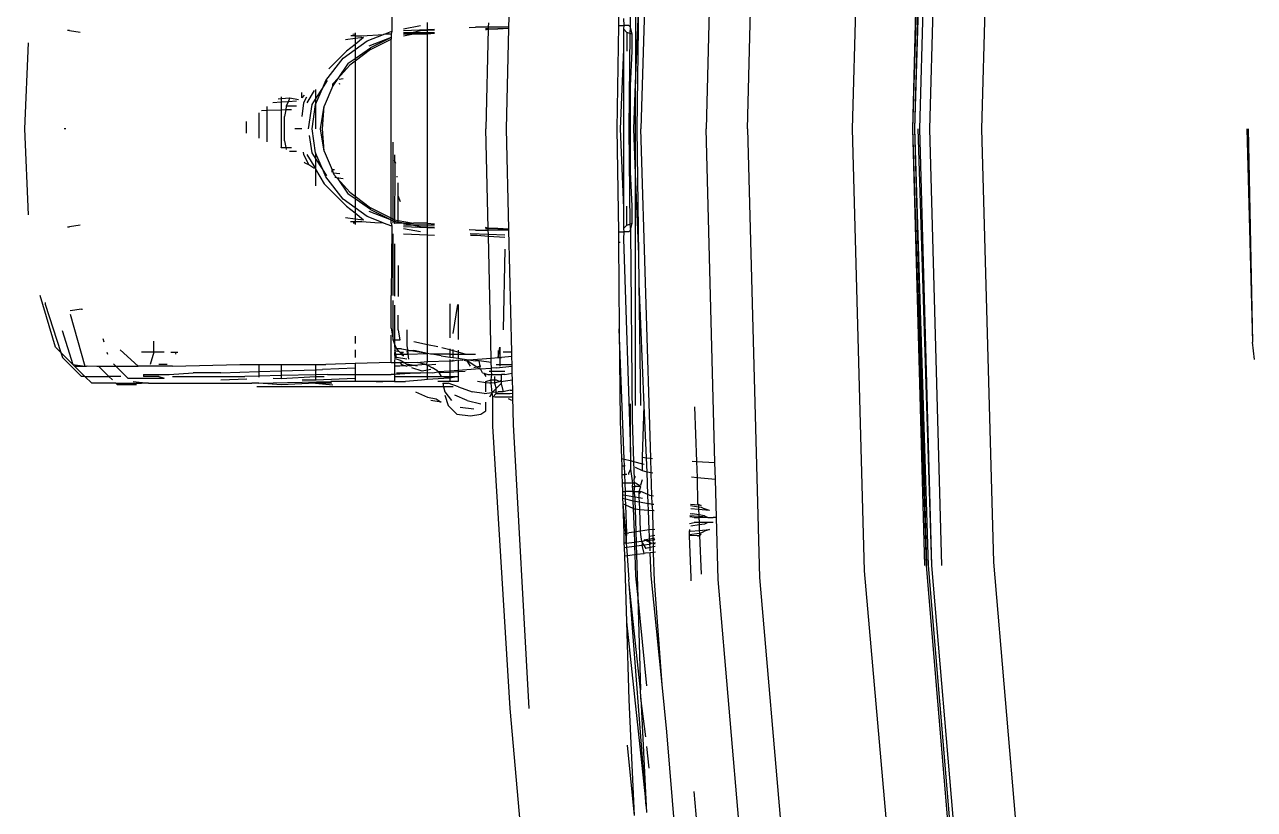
# Model space of a CAD drawing. Header units: millimetres. Extents: x -41292 to 298682, y -22072 to 33155.
# Drawn here: x 27606.2 to 27677.6, y 4421.8 to 4467.5 of the extents above; entities that cross this region are included whole.
import ezdxf

# ---------------------------------------------------------------- set-up
doc = ezdxf.new("R2010")
doc.units = ezdxf.units.MM

# ---------------------------------------------------------------- blocks, each defined once
blk = doc.blocks.new('AHSISHEUD')
for p, q in [((28275.565, 22109.493), (28276.265, 22135.593)), ((28281.665, 22109.493), (28282.365, 22135.193)), ((28285.165, 22109.493), (28285.865, 22134.893)), ((28285.165, 22109.493), (28285.965, 22134.893)), ((28285.965, 22134.893), (28285.265, 22109.493)), ((28286.065, 22134.893), (28285.265, 22109.493)), ((28286.265, 22134.893), (28285.565, 22109.493)), ((28286.165, 22109.493), (28286.865, 22134.893)), ((28289.865, 22134.693), (28289.165, 22109.493)), ((28269.948, 22128.646), (28269.365, 22109.493)), ((28273.665, 22128.893), (28273.165, 22109.493)), ((28268.872, 22126.393), (28268.742, 22115.415)), ((28269.065, 22125.593), (28269.065, 22112.093)), ((28261.709, 22115.393), (28261.874, 22122.493)), ((28254.872, 22119.193), (28254.9, 22115.167)), ((28269.065, 22112.093), (28269.246, 22116.805)), ((28269.165, 22109.493), (28269.246, 22116.805)), ((28255.572, 22115.307), (28256.565, 22115.493)), ((28256.965, 22115.261), (28256.965, 22115.658)), ((28260.514, 22115.649), (28260.508, 22115.393)), ((28268.065, 22115.493), (28267.972, 22109.493)), ((28268.065, 22116.093), (28268.065, 22115.493)), ((28268.065, 22115.493), (28268.373, 22115.493)), ((28268.365, 22115.893), (28268.373, 22115.493)), ((28268.373, 22115.493), (28268.365, 22115.293)), ((28268.665, 22115.493), (28268.373, 22115.493)), ((28268.742, 22115.415), (28268.665, 22115.493)), ((28268.742, 22115.415), (28268.738, 22115.035)), ((28268.765, 22115.393), (28268.742, 22115.415)), ((28236.165, 22115.193), (28236.052, 22115.193)), ((28236.165, 22115.193), (28236.803, 22115.102)), ((28252.765, 22114.73), (28252.202, 22114.66)), ((28252.765, 22114.893), (28252.519, 22114.893)), ((28252.765, 22114.98), (28252.63, 22114.974)), ((28252.765, 22115.073), (28252.765, 22114.98)), ((28252.765, 22114.98), (28252.765, 22114.893)), ((28252.765, 22114.893), (28253.165, 22114.893)), ((28252.765, 22114.893), (28252.765, 22114.73)), ((28253.265, 22114.793), (28252.765, 22114.393)), ((28253.265, 22114.793), (28252.765, 22114.73)), ((28252.765, 22114.73), (28252.765, 22114.393)), ((28253.165, 22114.893), (28254.425, 22114.977)), ((28253.465, 22114.593), (28254.425, 22114.977)), ((28254.865, 22114.793), (28253.565, 22114.293)), ((28254.865, 22114.793), (28253.665, 22114.193)), ((28253.665, 22114.093), (28254.872, 22114.696)), ((28254.425, 22114.977), (28254.9, 22115.167)), ((28254.665, 22114.993), (28254.425, 22114.977)), ((28254.872, 22114.993), (28254.665, 22114.993)), ((28254.872, 22114.993), (28254.865, 22114.793)), ((28254.865, 22114.793), (28254.872, 22114.696)), ((28254.9, 22115.167), (28254.872, 22114.993)), ((28254.872, 22104.289), (28254.872, 22114.696)), ((28255.572, 22115.198), (28256.965, 22115.261)), ((28255.572, 22114.993), (28256.068, 22115.093)), ((28255.572, 22115.093), (28256.068, 22115.093)), ((28256.165, 22114.993), (28255.572, 22114.993)), ((28256.165, 22114.993), (28255.572, 22114.865)), ((28256.068, 22115.093), (28256.565, 22115.193)), ((28256.068, 22115.093), (28256.965, 22115.093)), ((28256.965, 22114.993), (28256.165, 22114.993)), ((28256.965, 22115.208), (28256.565, 22115.193)), ((28256.965, 22115.261), (28257.376, 22115.28)), ((28256.965, 22115.208), (28256.965, 22115.261)), ((28257.375, 22115.224), (28256.965, 22115.208)), ((28256.965, 22115.093), (28256.965, 22115.208)), ((28256.965, 22115.093), (28257.372, 22115.093)), ((28256.965, 22114.993), (28256.965, 22115.093)), ((28257.372, 22115.024), (28256.965, 22114.993)), ((28256.965, 22103.993), (28256.965, 22114.993)), ((28259.392, 22115.375), (28259.765, 22115.393)), ((28260.508, 22115.393), (28259.765, 22115.393)), ((28260.506, 22115.293), (28260.353, 22115.293)), ((28260.369, 22115.243), (28260.506, 22115.293)), ((28260.506, 22115.293), (28260.372, 22109.493)), ((28260.508, 22115.393), (28260.506, 22115.293)), ((28260.506, 22115.293), (28261.065, 22115.293)), ((28261.709, 22115.393), (28260.508, 22115.393)), ((28261.365, 22115.293), (28261.065, 22115.293)), ((28261.708, 22115.324), (28261.365, 22115.293)), ((28261.572, 22109.493), (28261.708, 22115.324)), ((28261.708, 22115.324), (28261.709, 22115.393)), ((28268.565, 22115.093), (28268.365, 22115.293)), ((28268.365, 22115.293), (28268.365, 22114.093)), ((28268.565, 22115.093), (28268.565, 22113.993)), ((28268.738, 22115.035), (28268.565, 22115.093)), ((28268.738, 22115.035), (28268.672, 22109.493)), ((28268.865, 22114.993), (28268.738, 22115.035)), ((28268.865, 22114.993), (28268.765, 22115.393)), ((28268.865, 22113.993), (28268.865, 22114.993)), ((28233.765, 22114.493), (28233.565, 22109.493)), ((28252.265, 22113.993), (28251.244, 22112.971)), ((28252.065, 22113.593), (28252.765, 22114.093)), ((28252.765, 22114.393), (28252.265, 22113.993)), ((28252.765, 22114.093), (28253.465, 22114.593)), ((28252.765, 22114.393), (28252.765, 22114.093)), ((28252.765, 22113.57), (28253.665, 22114.193)), ((28253.665, 22114.093), (28252.765, 22113.418)), ((28252.765, 22114.093), (28252.765, 22113.57)), ((28268.365, 22114.093), (28268.165, 22109.493)), ((28268.365, 22114.093), (28268.365, 22104.893)), ((28268.765, 22111.993), (28268.865, 22113.993)), ((28251.065, 22112.293), (28252.065, 22113.593)), ((28252.365, 22113.293), (28251.755, 22112.412)), ((28252.365, 22113.293), (28252.765, 22113.57)), ((28252.765, 22113.418), (28252.465, 22113.193)), ((28252.765, 22113.57), (28252.765, 22113.418)), ((28252.765, 22113.418), (28252.765, 22105.568)), ((28252.465, 22113.193), (28251.755, 22112.412)), ((28250.865, 22111.826), (28251.065, 22112.293)), ((28250.865, 22111.826), (28251.165, 22112.293)), ((28251.465, 22111.993), (28250.965, 22110.793)), ((28251.755, 22112.412), (28251.465, 22111.993)), ((28251.755, 22112.412), (28251.465, 22112.093)), ((28251.465, 22111.993), (28251.465, 22112.093)), ((28251.872, 22112.093), (28251.818, 22112.089)), ((28252.072, 22112.393), (28251.839, 22112.357)), ((28268.765, 22106.993), (28268.765, 22111.993)), ((28268.965, 22109.493), (28269.065, 22112.093)), ((28269.065, 22106.893), (28269.065, 22112.093)), ((28248.302, 22111.226), (28248.465, 22111.242)), ((28248.465, 22111.342), (28248.465, 22111.242)), ((28248.465, 22111.242), (28248.972, 22111.293)), ((28248.465, 22111.242), (28248.465, 22111.03)), ((28248.972, 22111.293), (28248.878, 22111.059)), ((28248.972, 22111.293), (28249.472, 22111.193)), ((28249.672, 22111.293), (28249.672, 22111.593)), ((28249.815, 22111.436), (28249.672, 22111.293)), ((28249.94, 22111.328), (28249.772, 22110.993)), ((28250.389, 22111.713), (28249.965, 22110.993)), ((28250.265, 22110.893), (28250.465, 22111.204)), ((28250.465, 22110.893), (28250.865, 22111.826)), ((28250.465, 22111.204), (28250.865, 22111.826)), ((28250.465, 22111.778), (28250.465, 22111.204)), ((28250.465, 22111.204), (28250.465, 22110.893)), ((28247.165, 22110.417), (28247.165, 22108.945)), ((28247.665, 22110.544), (28247.327, 22110.533)), ((28247.665, 22110.544), (28247.665, 22110.773)), ((28248.465, 22110.572), (28247.665, 22110.544)), ((28247.665, 22108.735), (28247.665, 22110.544)), ((28248.465, 22111.03), (28247.98, 22110.997)), ((28248.878, 22111.059), (28248.465, 22111.03)), ((28248.465, 22111.03), (28248.465, 22110.572)), ((28248.737, 22110.581), (28248.465, 22110.572)), ((28248.465, 22110.572), (28248.465, 22108.398)), ((28248.737, 22110.581), (28248.672, 22110.193)), ((28248.772, 22110.793), (28248.737, 22110.581)), ((28249.072, 22110.593), (28248.737, 22110.581)), ((28248.878, 22111.059), (28248.772, 22110.793)), ((28249.372, 22110.793), (28248.772, 22110.793)), ((28249.372, 22111.093), (28248.878, 22111.059)), ((28249.772, 22110.993), (28249.672, 22110.193)), ((28250.065, 22109.493), (28250.265, 22110.893)), ((28250.265, 22109.493), (28250.465, 22110.893)), ((28250.465, 22110.893), (28250.465, 22109.493)), ((28250.765, 22109.493), (28250.965, 22110.793)), ((28250.865, 22109.493), (28250.965, 22110.793)), ((28246.465, 22109.24), (28246.465, 22109.919)), ((28248.672, 22108.793), (28248.672, 22110.193)), ((28233.565, 22109.493), (28233.765, 22104.493)), ((28235.965, 22109.493), (28235.865, 22109.493)), ((28249.672, 22109.493), (28249.272, 22109.493)), ((28250.265, 22108.093), (28250.12, 22109.106)), ((28250.465, 22108.093), (28250.265, 22109.493)), ((28250.965, 22108.193), (28250.765, 22109.493)), ((28250.965, 22108.193), (28250.865, 22109.493)), ((28260.506, 22103.693), (28260.372, 22109.493)), ((28261.708, 22103.662), (28261.572, 22109.493)), ((28267.972, 22109.493), (28268.065, 22103.493)), ((28268.165, 22109.493), (28268.365, 22104.893)), ((28268.672, 22109.493), (28268.738, 22103.95)), ((28269.065, 22106.893), (28268.965, 22109.493)), ((28269.246, 22102.18), (28269.165, 22109.493)), ((28269.948, 22090.339), (28269.365, 22109.493)), ((28273.665, 22090.093), (28273.165, 22109.493)), ((28275.565, 22109.493), (28276.265, 22083.393)), ((28282.365, 22083.793), (28281.665, 22109.493)), ((28285.865, 22084.093), (28285.165, 22109.493)), ((28285.965, 22084.093), (28285.165, 22109.493)), ((28285.265, 22109.493), (28285.965, 22084.093)), ((28285.265, 22109.493), (28286.065, 22084.093)), ((28285.465, 22109.493), (28286.265, 22084.093)), ((28285.565, 22109.493), (28286.265, 22084.093)), ((28286.865, 22084.093), (28286.165, 22109.493)), ((28289.165, 22109.493), (28289.865, 22084.293)), ((28304.572, 22109.493), (28304.909, 22097.09)), ((28304.665, 22109.493), (28304.909, 22097.09)), ((28248.424, 22108.415), (28248.465, 22108.398)), ((28248.465, 22108.398), (28248.737, 22108.404)), ((28248.672, 22108.793), (28248.737, 22108.404)), ((28248.737, 22108.404), (28248.758, 22108.274)), ((28248.737, 22108.404), (28249.072, 22108.393)), ((28254.972, 22104.239), (28254.972, 22108.707)), ((28248.952, 22108.193), (28249.372, 22108.193)), ((28249.755, 22108.132), (28249.772, 22107.993)), ((28249.772, 22107.993), (28250.072, 22107.393)), ((28249.872, 22107.493), (28249.815, 22107.55)), ((28249.965, 22107.993), (28250.465, 22107.185)), ((28250.465, 22107.782), (28250.265, 22108.093)), ((28250.865, 22107.159), (28250.465, 22108.093)), ((28250.465, 22108.093), (28250.465, 22107.782)), ((28250.865, 22107.159), (28250.465, 22107.782)), ((28250.465, 22107.782), (28250.465, 22107.185)), ((28250.965, 22108.193), (28251.428, 22107.105)), ((28255.065, 22107.977), (28255.065, 22107.645)), ((28255.129, 22107.474), (28255.065, 22107.645)), ((28255.065, 22107.645), (28255.072, 22107.393)), ((28250.072, 22107.393), (28249.872, 22107.493)), ((28250.372, 22107.193), (28250.072, 22107.393)), ((28250.465, 22107.185), (28250.372, 22107.193)), ((28250.465, 22107.185), (28250.465, 22107.143)), ((28250.465, 22107.143), (28250.965, 22106.293)), ((28250.465, 22107.143), (28250.465, 22106.168)), ((28251.132, 22106.743), (28250.865, 22107.159)), ((28251.065, 22106.693), (28250.865, 22107.159)), ((28251.572, 22107.093), (28251.428, 22107.105)), ((28251.428, 22107.105), (28251.465, 22106.993)), ((28251.435, 22106.97), (28251.428, 22107.105)), ((28251.465, 22106.993), (28251.491, 22106.922)), ((28251.491, 22106.922), (28251.872, 22106.893)), ((28251.491, 22106.922), (28251.529, 22106.822)), ((28255.072, 22106.993), (28255.065, 22104.193)), ((28255.072, 22107.393), (28255.072, 22106.993)), ((28268.865, 22104.993), (28268.765, 22106.993)), ((28269.246, 22102.18), (28269.065, 22106.893)), ((28269.065, 22093.393), (28269.065, 22106.893)), ((28250.965, 22106.293), (28252.265, 22104.993)), ((28252.065, 22105.393), (28251.065, 22106.693)), ((28251.529, 22106.822), (28251.683, 22106.652)), ((28251.587, 22106.667), (28251.683, 22106.652)), ((28251.683, 22106.652), (28252.072, 22106.593)), ((28251.683, 22106.652), (28251.755, 22106.573)), ((28251.755, 22106.573), (28252.465, 22105.793)), ((28251.755, 22106.573), (28252.365, 22105.693)), ((28255.228, 22106.693), (28255.172, 22106.693)), ((28255.272, 22105.593), (28255.272, 22106.35)), ((28252.765, 22105.416), (28252.365, 22105.693)), ((28252.465, 22105.793), (28252.765, 22105.568)), ((28252.765, 22105.568), (28253.665, 22104.893)), ((28252.765, 22105.568), (28252.765, 22105.416)), ((28253.665, 22104.793), (28252.765, 22105.416)), ((28252.765, 22105.416), (28252.765, 22104.893)), ((28255.413, 22105.239), (28255.272, 22105.593)), ((28255.272, 22104.163), (28255.272, 22105.593)), ((28252.765, 22104.893), (28252.065, 22105.393)), ((28252.265, 22104.993), (28252.765, 22104.593)), ((28253.465, 22104.393), (28252.765, 22104.893)), ((28252.765, 22104.893), (28252.765, 22104.593)), ((28253.565, 22104.693), (28254.865, 22104.193)), ((28254.872, 22104.289), (28253.665, 22104.893)), ((28253.665, 22104.793), (28254.865, 22104.193)), ((28268.365, 22104.893), (28268.365, 22103.693)), ((28268.565, 22103.893), (28268.565, 22104.993)), ((28268.865, 22103.993), (28268.865, 22104.993)), ((28252.202, 22104.326), (28252.765, 22104.255)), ((28252.504, 22104.104), (28252.765, 22104.093)), ((28252.765, 22103.993), (28252.649, 22103.998)), ((28252.765, 22104.593), (28253.265, 22104.193)), ((28252.765, 22104.593), (28252.765, 22104.255)), ((28252.765, 22104.255), (28253.265, 22104.193)), ((28252.765, 22104.255), (28252.765, 22104.093)), ((28252.765, 22104.093), (28253.165, 22104.093)), ((28252.765, 22104.093), (28252.765, 22103.993)), ((28252.765, 22103.993), (28252.765, 22103.913)), ((28253.165, 22104.093), (28253.915, 22104.043)), ((28254.392, 22104.022), (28253.465, 22104.393)), ((28253.915, 22104.043), (28254.392, 22104.022)), ((28254.392, 22104.022), (28254.425, 22104.009)), ((28254.9, 22103.818), (28254.425, 22104.009)), ((28254.865, 22104.193), (28254.872, 22104.289)), ((28254.872, 22103.993), (28254.865, 22104.193)), ((28254.865, 22104.193), (28254.972, 22104.139)), ((28254.972, 22104.239), (28254.872, 22104.289)), ((28254.872, 22103.993), (28254.9, 22103.818)), ((28254.972, 22104.139), (28254.972, 22104.239)), ((28255.065, 22104.193), (28254.972, 22104.239)), ((28254.972, 22103.993), (28254.972, 22104.139)), ((28254.972, 22104.139), (28255.065, 22104.093)), ((28255.032, 22103.993), (28255.065, 22103.993)), ((28255.065, 22104.193), (28255.272, 22104.163)), ((28255.065, 22104.193), (28255.065, 22104.093)), ((28255.272, 22104.051), (28255.065, 22104.093)), ((28255.065, 22104.093), (28255.065, 22103.993)), ((28255.272, 22103.993), (28255.065, 22103.993)), ((28255.272, 22104.051), (28255.272, 22104.163)), ((28255.272, 22104.163), (28256.165, 22103.993)), ((28255.272, 22103.993), (28255.272, 22104.051)), ((28255.572, 22103.993), (28255.272, 22104.051)), ((28255.572, 22103.993), (28255.272, 22103.993)), ((28255.572, 22103.993), (28256.165, 22103.993)), ((28256.065, 22103.893), (28255.572, 22103.993)), ((28256.965, 22103.993), (28256.165, 22103.993)), ((28256.965, 22103.993), (28257.372, 22103.961)), ((28256.965, 22103.893), (28256.965, 22103.993)), ((28268.738, 22103.95), (28268.865, 22103.993)), ((28268.765, 22103.593), (28268.865, 22103.993)), ((28236.052, 22103.793), (28236.165, 22103.793)), ((28236.803, 22103.884), (28236.165, 22103.793)), ((28254.9, 22103.818), (28254.872, 22099.793)), ((28254.972, 22099.793), (28254.972, 22103.378)), ((28256.065, 22103.893), (28255.572, 22103.893)), ((28256.965, 22103.724), (28255.572, 22103.788)), ((28256.565, 22103.493), (28255.572, 22103.679)), ((28255.572, 22103.388), (28256.965, 22103.327)), ((28256.965, 22103.893), (28256.065, 22103.893)), ((28256.565, 22103.793), (28256.065, 22103.893)), ((28256.565, 22103.793), (28256.965, 22103.777)), ((28257.372, 22103.893), (28256.965, 22103.893)), ((28256.965, 22103.777), (28256.965, 22103.893)), ((28256.965, 22103.777), (28257.375, 22103.762)), ((28256.965, 22103.724), (28256.965, 22103.777)), ((28257.376, 22103.706), (28256.965, 22103.724)), ((28256.965, 22103.327), (28256.965, 22103.724)), ((28256.965, 22103.327), (28257.385, 22103.309)), ((28256.965, 22096.934), (28256.965, 22103.327)), ((28259.765, 22103.593), (28259.392, 22103.61)), ((28260.514, 22103.336), (28259.446, 22103.384)), ((28259.468, 22103.293), (28259.865, 22103.293)), ((28259.765, 22103.593), (28260.508, 22103.593)), ((28259.865, 22103.293), (28260.516, 22103.252)), ((28260.506, 22103.693), (28260.344, 22103.744)), ((28260.353, 22103.693), (28260.506, 22103.693)), ((28261.065, 22103.693), (28260.506, 22103.693)), ((28260.508, 22103.593), (28260.506, 22103.693)), ((28260.514, 22103.336), (28260.508, 22103.593)), ((28261.709, 22103.593), (28260.508, 22103.593)), ((28261.465, 22103.293), (28260.514, 22103.336)), ((28260.516, 22103.252), (28260.514, 22103.336)), ((28261.065, 22103.693), (28261.365, 22103.693)), ((28261.365, 22103.693), (28261.708, 22103.662)), ((28261.709, 22103.593), (28261.708, 22103.662)), ((28261.874, 22096.493), (28261.709, 22103.593)), ((28268.065, 22103.493), (28268.065, 22102.893)), ((28268.065, 22103.493), (28268.373, 22103.493)), ((28268.565, 22103.893), (28268.365, 22103.693)), ((28268.365, 22103.693), (28268.373, 22103.493)), ((28268.373, 22103.493), (28268.365, 22103.093)), ((28268.665, 22103.493), (28268.373, 22103.493)), ((28268.565, 22103.893), (28268.738, 22103.95)), ((28268.665, 22103.493), (28268.765, 22103.593)), ((28268.738, 22103.95), (28268.765, 22103.593)), ((28268.765, 22103.593), (28268.872, 22092.593)), ((28255.065, 22102.808), (28255.065, 22099.765)), ((28260.516, 22103.252), (28261.465, 22103.193)), ((28260.681, 22096.151), (28260.516, 22103.252)), ((28268.065, 22102.893), (28268.165, 22102.893)), ((28268.065, 22102.893), (28268.109, 22097.862)), ((28268.365, 22103.093), (28268.765, 22090.693)), ((28261.465, 22102.493), (28261.365, 22097.793)), ((28269.265, 22100.493), (28269.246, 22102.18)), ((28255.272, 22101.535), (28255.272, 22099.736)), ((28269.365, 22093.393), (28269.265, 22100.493)), ((28269.565, 22093.393), (28269.265, 22100.493)), ((28235.365, 22096.793), (28234.465, 22099.793)), ((28254.872, 22097.893), (28254.872, 22099.793)), ((28234.753, 22099.388), (28234.765, 22099.293)), ((28234.765, 22099.293), (28235.67, 22096.488)), ((28236.865, 22098.993), (28236.212, 22098.899)), ((28236.865, 22098.993), (28236.923, 22099.009)), ((28254.972, 22097.193), (28254.972, 22099.507)), ((28255.065, 22099.242), (28255.065, 22097.193)), ((28258.265, 22099.313), (28258.265, 22097.334)), ((28258.465, 22097.593), (28258.733, 22099.267)), ((28258.765, 22099.263), (28258.765, 22097.234)), ((28236.219, 22098.701), (28237.065, 22095.693)), ((28255.272, 22097.793), (28255.272, 22098.65)), ((28235.752, 22097.754), (28236.365, 22095.793)), ((28254.872, 22097.893), (28254.972, 22097.193)), ((28255.272, 22097.793), (28255.372, 22097.193)), ((28255.772, 22097.793), (28255.772, 22096.893)), ((28268.109, 22097.862), (28268.172, 22092.493)), ((28268.398, 22090.284), (28268.109, 22097.862)), ((28238.117, 22097.293), (28238.173, 22097.097)), ((28241.065, 22096.493), (28241.065, 22097.138)), ((28252.765, 22097.437), (28252.765, 22096.995)), ((28254.865, 22095.893), (28254.865, 22097.493)), ((28254.972, 22097.193), (28255.065, 22096.96)), ((28255.065, 22097.193), (28254.972, 22097.193)), ((28255.372, 22097.193), (28255.065, 22097.193)), ((28255.065, 22097.193), (28255.065, 22096.96)), ((28255.065, 22096.96), (28255.172, 22096.693)), ((28255.065, 22096.96), (28255.072, 22096.593)), ((28255.772, 22096.893), (28255.803, 22096.645)), ((28256.965, 22096.934), (28256.172, 22097.093)), ((28257.569, 22096.813), (28256.965, 22096.934)), ((28256.965, 22096.42), (28256.965, 22096.934)), ((28305.018, 22096.081), (28304.909, 22097.09)), ((28235.67, 22096.488), (28235.365, 22096.793)), ((28235.67, 22096.488), (28235.765, 22096.193)), ((28236.365, 22095.793), (28235.67, 22096.488)), ((28236.865, 22095.093), (28235.765, 22096.193)), ((28238.349, 22096.493), (28238.38, 22096.387)), ((28240.165, 22095.693), (28239.126, 22096.637)), ((28241.065, 22096.493), (28240.365, 22096.493)), ((28241.065, 22096.493), (28240.865, 22095.793)), ((28241.665, 22096.493), (28241.065, 22096.493)), ((28242.065, 22096.493), (28242.365, 22096.493)), ((28242.349, 22096.384), (28242.365, 22096.493)), ((28242.365, 22096.493), (28242.465, 22096.493)), ((28252.765, 22096.637), (28252.765, 22096.195)), ((28255.072, 22096.593), (28255.065, 22096.375)), ((28255.065, 22096.375), (28255.126, 22096.378)), ((28255.065, 22096.375), (28255.072, 22096.193)), ((28255.072, 22096.193), (28255.065, 22095.898)), ((28255.126, 22096.378), (28255.072, 22096.593)), ((28255.072, 22096.593), (28255.322, 22096.543)), ((28255.072, 22096.193), (28255.172, 22096.193)), ((28255.126, 22096.378), (28255.465, 22096.393)), ((28255.172, 22096.193), (28255.126, 22096.378)), ((28255.472, 22096.693), (28255.172, 22096.693)), ((28255.322, 22096.543), (28255.172, 22096.693)), ((28255.772, 22096.093), (28255.172, 22096.193)), ((28255.372, 22096.493), (28255.322, 22096.543)), ((28255.372, 22096.493), (28255.572, 22096.393)), ((28255.372, 22096.493), (28255.572, 22096.493)), ((28255.372, 22096.493), (28255.465, 22096.393)), ((28255.465, 22096.393), (28255.572, 22096.293)), ((28255.465, 22096.393), (28255.572, 22096.393)), ((28255.472, 22096.693), (28255.803, 22096.645)), ((28255.572, 22096.293), (28255.572, 22096.393)), ((28255.572, 22096.393), (28255.835, 22096.393)), ((28255.803, 22096.645), (28255.772, 22096.493)), ((28255.772, 22096.493), (28255.835, 22096.393)), ((28255.803, 22096.645), (28255.835, 22096.393)), ((28255.803, 22096.645), (28255.872, 22096.593)), ((28255.835, 22096.393), (28256.965, 22096.42)), ((28255.835, 22096.393), (28255.872, 22096.093)), ((28256.965, 22096.42), (28255.872, 22096.593)), ((28255.872, 22096.593), (28256.172, 22096.593)), ((28256.965, 22096.42), (28256.172, 22096.593)), ((28257.139, 22096.393), (28256.965, 22096.42)), ((28256.965, 22095.951), (28256.965, 22096.42)), ((28257.239, 22096.393), (28257.139, 22096.393)), ((28257.772, 22096.293), (28257.239, 22096.393)), ((28258.265, 22096.393), (28257.239, 22096.393)), ((28257.772, 22096.293), (28258.265, 22096.219)), ((28258.265, 22096.635), (28257.801, 22096.758)), ((28258.265, 22096.689), (28258.265, 22096.635)), ((28258.465, 22096.581), (28258.265, 22096.635)), ((28258.265, 22096.635), (28258.265, 22096.393)), ((28258.265, 22096.393), (28258.265, 22096.219)), ((28258.265, 22096.219), (28258.465, 22096.189)), ((28258.292, 22096.393), (28258.465, 22096.393)), ((28258.465, 22096.581), (28258.465, 22096.659)), ((28258.465, 22096.393), (28258.465, 22096.581)), ((28258.765, 22096.501), (28258.465, 22096.581)), ((28258.465, 22096.393), (28258.765, 22096.393)), ((28258.465, 22096.189), (28258.465, 22096.393)), ((28258.465, 22096.189), (28258.765, 22096.144)), ((28258.765, 22096.614), (28258.765, 22096.501)), ((28258.765, 22096.501), (28258.765, 22096.393)), ((28259.172, 22096.393), (28258.765, 22096.501)), ((28258.765, 22096.393), (28258.765, 22096.144)), ((28258.765, 22096.393), (28259.172, 22096.393)), ((28258.765, 22096.144), (28259.35, 22096.056)), ((28259.172, 22096.393), (28259.765, 22096.393)), ((28259.35, 22096.056), (28260.681, 22096.151)), ((28260.672, 22095.893), (28260.681, 22096.151)), ((28260.681, 22096.151), (28261.072, 22096.193)), ((28261.072, 22096.193), (28261.172, 22096.793)), ((28261.072, 22096.593), (28261.072, 22096.193)), ((28261.072, 22096.193), (28261.172, 22096.186)), ((28261.172, 22096.793), (28261.172, 22096.186)), ((28261.172, 22096.186), (28261.265, 22096.193)), ((28261.172, 22096.186), (28261.172, 22095.793)), ((28261.88, 22096.244), (28261.265, 22096.193)), ((28261.874, 22096.493), (28261.365, 22096.493)), ((28261.88, 22096.244), (28261.874, 22096.493)), ((28261.891, 22095.793), (28261.88, 22096.244)), ((28236.365, 22095.793), (28237.065, 22095.693)), ((28236.465, 22095.693), (28236.365, 22095.793)), ((28236.465, 22095.693), (28237.065, 22095.693)), ((28237.065, 22095.093), (28236.465, 22095.693)), ((28237.065, 22095.693), (28237.165, 22095.693)), ((28237.165, 22095.693), (28237.198, 22095.712)), ((28237.198, 22095.712), (28237.765, 22095.693)), ((28237.765, 22095.693), (28237.865, 22095.693)), ((28237.865, 22095.693), (28238.465, 22095.093)), ((28237.865, 22095.693), (28238.865, 22095.693)), ((28238.865, 22095.693), (28238.732, 22095.826)), ((28239.565, 22094.993), (28238.865, 22095.693)), ((28238.865, 22095.693), (28240.165, 22095.693)), ((28242.165, 22095.693), (28240.165, 22095.693)), ((28241.84, 22095.793), (28241.365, 22095.793)), ((28242.165, 22095.693), (28246.065, 22095.793)), ((28246.065, 22095.793), (28247.165, 22095.793)), ((28247.165, 22095.793), (28248.465, 22095.793)), ((28247.165, 22095.793), (28247.165, 22095.367)), ((28247.165, 22095.367), (28248.465, 22095.411)), ((28248.465, 22095.793), (28248.465, 22095.411)), ((28248.465, 22095.793), (28250.465, 22095.793)), ((28248.465, 22095.411), (28250.465, 22095.479)), ((28248.465, 22095.411), (28248.465, 22095.136)), ((28250.465, 22095.793), (28250.465, 22095.479)), ((28250.465, 22095.793), (28251.065, 22095.793)), ((28250.465, 22095.479), (28250.465, 22095.178)), ((28250.519, 22095.481), (28250.865, 22095.493)), ((28252.765, 22095.579), (28250.865, 22095.493)), ((28252.765, 22095.837), (28251.065, 22095.793)), ((28254.865, 22095.893), (28252.765, 22095.837)), ((28252.765, 22095.837), (28252.765, 22095.579)), ((28252.765, 22095.579), (28252.765, 22095.193)), ((28254.865, 22095.893), (28255.065, 22095.898)), ((28255.065, 22095.898), (28255.372, 22095.893)), ((28255.065, 22095.898), (28255.065, 22095.68)), ((28255.365, 22095.693), (28255.065, 22095.68)), ((28255.065, 22095.68), (28255.065, 22095.204)), ((28255.472, 22095.993), (28255.172, 22096.093)), ((28255.721, 22095.71), (28255.365, 22095.693)), ((28255.372, 22095.893), (28255.472, 22095.793)), ((28255.472, 22095.893), (28255.372, 22095.893)), ((28255.472, 22095.993), (28255.592, 22095.913)), ((28255.472, 22095.893), (28255.592, 22095.913)), ((28255.712, 22095.833), (28255.472, 22095.893)), ((28255.472, 22095.793), (28255.721, 22095.71)), ((28255.592, 22095.913), (28255.712, 22095.833)), ((28255.592, 22095.913), (28256.372, 22095.893)), ((28255.772, 22095.793), (28255.712, 22095.833)), ((28255.721, 22095.71), (28255.772, 22095.693)), ((28255.919, 22095.719), (28255.772, 22095.793)), ((28255.872, 22095.793), (28255.772, 22095.793)), ((28255.919, 22095.719), (28255.772, 22095.693)), ((28256.178, 22095.731), (28255.872, 22095.793)), ((28255.972, 22095.693), (28255.919, 22095.719)), ((28256.178, 22095.731), (28255.972, 22095.693)), ((28256.672, 22095.393), (28256.072, 22095.593)), ((28256.872, 22095.793), (28256.178, 22095.731)), ((28256.372, 22095.693), (28256.178, 22095.731)), ((28256.372, 22095.893), (28256.965, 22095.951)), ((28256.872, 22095.793), (28256.372, 22095.893)), ((28256.965, 22095.451), (28256.672, 22095.393)), ((28256.872, 22095.793), (28256.924, 22095.767)), ((28256.924, 22095.767), (28256.965, 22095.951)), ((28256.924, 22095.767), (28256.965, 22095.746)), ((28256.965, 22095.951), (28258.265, 22095.987)), ((28257.465, 22095.793), (28256.965, 22095.746)), ((28256.965, 22095.746), (28257.272, 22095.593)), ((28256.965, 22095.451), (28256.965, 22095.746)), ((28257.172, 22095.493), (28256.965, 22095.451)), ((28256.965, 22095.316), (28256.965, 22095.451)), ((28257.572, 22095.393), (28257.272, 22095.593)), ((28258.265, 22096.072), (28258.265, 22095.987)), ((28258.265, 22095.987), (28258.465, 22095.993)), ((28258.265, 22095.987), (28258.265, 22095.393)), ((28258.765, 22095.43), (28258.265, 22095.393)), ((28258.465, 22095.993), (28258.465, 22096.061)), ((28258.465, 22095.993), (28258.765, 22096.046)), ((28258.765, 22096.046), (28259.019, 22096.032)), ((28258.765, 22096.046), (28258.765, 22095.43)), ((28260.024, 22095.523), (28258.765, 22095.43)), ((28258.765, 22095.43), (28258.765, 22095.372)), ((28259.093, 22096.028), (28259.272, 22095.993)), ((28259.472, 22095.693), (28259.272, 22095.993)), ((28259.843, 22095.636), (28259.272, 22095.993)), ((28259.35, 22096.056), (28259.772, 22095.993)), ((28259.843, 22095.636), (28259.672, 22095.593)), ((28259.972, 22095.993), (28259.772, 22095.993)), ((28260.034, 22095.683), (28259.843, 22095.636)), ((28260.024, 22095.523), (28259.843, 22095.636)), ((28260.034, 22095.683), (28259.972, 22095.993)), ((28260.672, 22095.893), (28259.972, 22095.993)), ((28260.024, 22095.523), (28260.034, 22095.683)), ((28260.024, 22095.523), (28260.694, 22095.573)), ((28260.072, 22095.493), (28260.024, 22095.523)), ((28260.072, 22095.693), (28260.034, 22095.683)), ((28260.172, 22095.293), (28260.072, 22095.493)), ((28260.694, 22095.573), (28260.672, 22095.893)), ((28260.965, 22095.593), (28260.694, 22095.573)), ((28260.698, 22095.393), (28260.694, 22095.573)), ((28260.965, 22095.793), (28261.172, 22095.793)), ((28260.965, 22095.593), (28261.893, 22095.677)), ((28261.172, 22095.793), (28261.172, 22095.693)), ((28261.172, 22095.793), (28261.891, 22095.793)), ((28261.893, 22095.677), (28261.891, 22095.793)), ((28261.903, 22095.28), (28261.893, 22095.677)), ((28237.065, 22095.093), (28236.865, 22095.093)), ((28237.465, 22094.693), (28237.065, 22095.093)), ((28237.065, 22095.093), (28238.465, 22095.093)), ((28238.865, 22094.693), (28237.465, 22094.693)), ((28238.465, 22095.093), (28238.665, 22094.893)), ((28239.165, 22095.093), (28238.465, 22095.093)), ((28238.865, 22094.693), (28238.965, 22094.593)), ((28238.865, 22094.693), (28240.365, 22094.693)), ((28240.365, 22094.693), (28239.165, 22094.593)), ((28239.565, 22094.993), (28241.665, 22094.993)), ((28239.865, 22094.793), (28240.765, 22094.693)), ((28240.765, 22094.693), (28240.365, 22094.693)), ((28240.465, 22095.193), (28240.465, 22095.093)), ((28240.465, 22095.193), (28241.965, 22095.193)), ((28241.365, 22095.093), (28240.465, 22095.093)), ((28240.765, 22094.693), (28246.765, 22094.693)), ((28241.365, 22095.093), (28241.665, 22094.993)), ((28241.965, 22095.193), (28243.365, 22095.293)), ((28242.165, 22095.093), (28246.365, 22095.093)), ((28244.965, 22095.293), (28243.365, 22095.293)), ((28244.965, 22095.293), (28247.165, 22095.367)), ((28244.965, 22094.893), (28246.477, 22094.943)), ((28247.165, 22095.109), (28246.365, 22095.093)), ((28247.165, 22094.693), (28246.765, 22094.693)), ((28247.165, 22095.367), (28247.165, 22095.109)), ((28248.465, 22095.136), (28247.165, 22095.109)), ((28247.165, 22095.109), (28247.165, 22095.045)), ((28247.165, 22094.693), (28251.365, 22094.793)), ((28248.465, 22094.593), (28247.165, 22094.693)), ((28248.008, 22094.994), (28248.465, 22094.967)), ((28250.465, 22095.178), (28248.465, 22095.136)), ((28248.465, 22095.136), (28248.465, 22094.967)), ((28248.465, 22094.967), (28250.465, 22095.076)), ((28250.465, 22094.693), (28248.465, 22094.593)), ((28249.698, 22094.893), (28250.465, 22094.893)), ((28251.165, 22095.193), (28250.465, 22095.178)), ((28250.465, 22095.178), (28250.465, 22095.076)), ((28250.465, 22095.076), (28250.965, 22095.093)), ((28250.465, 22095.076), (28250.465, 22094.893)), ((28250.465, 22094.893), (28252.765, 22094.993)), ((28250.465, 22094.893), (28250.465, 22094.847)), ((28251.415, 22094.693), (28250.465, 22094.693)), ((28250.465, 22094.693), (28251.465, 22094.593)), ((28251.165, 22095.193), (28252.765, 22095.193)), ((28252.765, 22094.793), (28251.365, 22094.793)), ((28252.765, 22095.193), (28254.865, 22095.193)), ((28252.765, 22095.193), (28252.765, 22094.993)), ((28252.765, 22094.993), (28252.765, 22094.793)), ((28254.765, 22094.793), (28252.765, 22094.793)), ((28254.765, 22094.793), (28254.003, 22094.747)), ((28255.065, 22094.793), (28254.765, 22094.793)), ((28255.065, 22095.204), (28254.865, 22095.193)), ((28256.565, 22095.293), (28255.065, 22095.204)), ((28255.065, 22095.204), (28255.065, 22095.093)), ((28255.065, 22095.093), (28256.965, 22095.093)), ((28255.065, 22095.093), (28255.065, 22094.793)), ((28255.065, 22094.793), (28255.698, 22094.793)), ((28255.165, 22095.293), (28256.565, 22095.293)), ((28256.634, 22094.875), (28255.698, 22094.793)), ((28256.565, 22095.293), (28256.965, 22095.316)), ((28256.965, 22094.904), (28256.634, 22094.875)), ((28256.965, 22095.316), (28257.265, 22095.293)), ((28256.965, 22095.093), (28256.965, 22095.316)), ((28256.965, 22095.093), (28257.772, 22095.093)), ((28256.965, 22094.904), (28256.965, 22095.093)), ((28257.91, 22094.965), (28256.965, 22094.904)), ((28257.265, 22095.293), (28257.598, 22095.353)), ((28258.265, 22094.793), (28257.565, 22094.793)), ((28257.572, 22095.393), (28257.598, 22095.353)), ((28258.265, 22095.393), (28257.598, 22095.353)), ((28257.598, 22095.353), (28257.626, 22095.312)), ((28257.626, 22095.312), (28258.265, 22095.345)), ((28257.626, 22095.312), (28257.772, 22095.093)), ((28257.772, 22095.093), (28258.27, 22095.093)), ((28257.872, 22094.693), (28258.172, 22094.693)), ((28257.872, 22094.693), (28257.912, 22094.493)), ((28257.965, 22094.993), (28257.91, 22094.965)), ((28258.265, 22094.993), (28257.965, 22094.993)), ((28258.772, 22094.493), (28258.172, 22094.693)), ((28258.265, 22095.393), (28258.265, 22095.345)), ((28258.265, 22095.345), (28258.765, 22095.372)), ((28258.265, 22095.345), (28258.27, 22095.093)), ((28258.765, 22095.093), (28258.265, 22094.993)), ((28258.27, 22095.093), (28258.265, 22094.993)), ((28258.265, 22094.993), (28258.265, 22094.793)), ((28258.765, 22094.793), (28258.265, 22094.793)), ((28258.27, 22095.093), (28258.765, 22095.093)), ((28258.765, 22095.372), (28259.165, 22095.393)), ((28258.765, 22095.372), (28258.765, 22095.093)), ((28258.765, 22095.093), (28258.765, 22094.793)), ((28260.372, 22094.721), (28259.872, 22094.793)), ((28260.172, 22095.293), (28260.239, 22095.27)), ((28260.239, 22095.27), (28260.472, 22095.193)), ((28260.239, 22095.27), (28260.372, 22095.093)), ((28260.372, 22094.793), (28260.672, 22094.893)), ((28260.372, 22094.721), (28260.372, 22094.793)), ((28260.372, 22094.193), (28260.372, 22094.721)), ((28260.572, 22094.693), (28260.372, 22094.721)), ((28260.472, 22095.193), (28260.703, 22095.193)), ((28260.565, 22095.393), (28260.698, 22095.393)), ((28260.672, 22094.693), (28260.572, 22094.693)), ((28260.672, 22094.893), (28260.703, 22095.193)), ((28260.672, 22094.693), (28260.672, 22094.893)), ((28260.672, 22094.893), (28260.872, 22094.893)), ((28260.714, 22094.71), (28260.672, 22094.693)), ((28260.727, 22094.15), (28260.672, 22094.693)), ((28260.698, 22095.393), (28261.465, 22095.393)), ((28260.703, 22095.193), (28260.698, 22095.393)), ((28260.703, 22095.193), (28261.272, 22095.193)), ((28260.872, 22094.693), (28260.714, 22094.71)), ((28260.872, 22095.093), (28260.872, 22094.893)), ((28260.872, 22094.893), (28260.972, 22094.893)), ((28260.872, 22094.893), (28260.872, 22094.693)), ((28261.172, 22094.793), (28260.872, 22094.693)), ((28260.872, 22094.693), (28260.972, 22094.393)), ((28260.972, 22094.893), (28261.172, 22094.793)), ((28260.972, 22094.393), (28261.272, 22094.693)), ((28261.172, 22094.793), (28261.272, 22094.893)), ((28261.272, 22094.78), (28261.172, 22094.793)), ((28261.272, 22094.893), (28261.272, 22095.193)), ((28261.465, 22095.193), (28261.272, 22095.193)), ((28261.272, 22094.78), (28261.272, 22094.893)), ((28261.372, 22094.793), (28261.272, 22094.78)), ((28261.272, 22094.693), (28261.272, 22094.78)), ((28261.272, 22094.593), (28261.272, 22094.693)), ((28261.912, 22094.87), (28261.372, 22094.793)), ((28261.465, 22095.193), (28261.903, 22095.28)), ((28261.912, 22094.87), (28261.903, 22095.28)), ((28261.926, 22094.293), (28261.912, 22094.87)), ((28239.165, 22094.593), (28238.965, 22094.593)), ((28240.065, 22094.593), (28239.165, 22094.593)), ((28257.912, 22094.493), (28247.065, 22094.493)), ((28256.272, 22094.193), (28256.972, 22093.893)), ((28257.912, 22094.493), (28257.972, 22094.193)), ((28258.465, 22094.493), (28257.912, 22094.493)), ((28257.972, 22094.193), (28258.372, 22093.693)), ((28257.972, 22093.993), (28258.172, 22093.393)), ((28259.272, 22093.693), (28258.572, 22093.993)), ((28258.772, 22094.493), (28259.572, 22094.193)), ((28260.272, 22094.093), (28259.572, 22094.193)), ((28260.272, 22094.093), (28260.727, 22094.15)), ((28260.727, 22094.15), (28260.572, 22093.893)), ((28260.772, 22094.193), (28260.727, 22094.15)), ((28260.772, 22093.893), (28260.727, 22094.15)), ((28260.772, 22094.193), (28260.972, 22094.393)), ((28260.772, 22094.193), (28260.972, 22094.18)), ((28260.772, 22093.893), (28260.972, 22094.093)), ((28260.972, 22094.18), (28260.972, 22094.393)), ((28260.972, 22094.18), (28261.072, 22094.193)), ((28260.972, 22094.093), (28260.972, 22094.18)), ((28260.972, 22094.093), (28261.772, 22094.093)), ((28261.372, 22094.193), (28261.072, 22094.193)), ((28261.272, 22094.593), (28261.372, 22094.193)), ((28261.772, 22094.293), (28261.372, 22094.193)), ((28261.772, 22094.293), (28261.926, 22094.293)), ((28261.772, 22094.093), (28261.93, 22094.119)), ((28261.93, 22094.119), (28261.926, 22094.293)), ((28261.935, 22093.893), (28261.93, 22094.119)), ((28256.972, 22093.893), (28257.472, 22093.793)), ((28257.772, 22093.593), (28257.172, 22093.693)), ((28257.472, 22093.793), (28257.772, 22093.593)), ((28258.172, 22093.393), (28258.672, 22092.893)), ((28259.672, 22093.193), (28258.872, 22093.293)), ((28259.272, 22093.693), (28260.072, 22093.493)), ((28260.372, 22093.093), (28260.372, 22093.593)), ((28260.772, 22092.193), (28260.772, 22093.893)), ((28261.935, 22093.893), (28260.872, 22093.893)), ((28261.872, 22093.693), (28261.672, 22093.793)), ((28261.972, 22092.293), (28261.935, 22093.893)), ((28268.765, 22090.693), (28268.765, 22093.493)), ((28269.465, 22090.393), (28269.565, 22093.393)), ((28269.701, 22090.366), (28269.565, 22093.393)), ((28272.489, 22093.331), (28272.612, 22090.151)), ((28258.672, 22092.893), (28259.472, 22092.793)), ((28259.472, 22092.793), (28260.072, 22092.893)), ((28260.072, 22092.893), (28260.372, 22093.093)), ((28268.872, 22092.593), (28268.948, 22090.147)), ((28261.772, 22075.793), (28260.772, 22092.193)), ((28262.872, 22075.793), (28261.972, 22092.293)), ((28268.172, 22092.493), (28268.239, 22090.324)), ((28268.765, 22090.693), (28268.765, 22090.193)), ((28268.239, 22090.324), (28268.398, 22090.284)), ((28268.239, 22090.324), (28268.265, 22089.893)), ((28268.265, 22089.893), (28268.268, 22089.393)), ((28268.265, 22089.893), (28268.413, 22089.893)), ((28268.398, 22090.284), (28268.765, 22090.193)), ((28268.413, 22089.893), (28268.398, 22090.284)), ((28268.465, 22089.893), (28268.413, 22089.893)), ((28268.432, 22089.393), (28268.413, 22089.893)), ((28268.765, 22089.693), (28268.665, 22089.493)), ((28268.765, 22090.193), (28268.765, 22089.693)), ((28268.765, 22090.193), (28268.948, 22090.147)), ((28268.765, 22089.693), (28268.878, 22088.893)), ((28268.948, 22090.147), (28269.465, 22090.018)), ((28268.948, 22090.147), (28268.979, 22089.121)), ((28269.465, 22089.593), (28269.065, 22089.793)), ((28269.465, 22090.018), (28269.465, 22090.393)), ((28269.465, 22090.393), (28269.701, 22090.366)), ((28269.465, 22089.593), (28269.465, 22090.018)), ((28269.465, 22090.018), (28269.565, 22089.993)), ((28269.701, 22090.366), (28269.948, 22090.339)), ((28269.733, 22089.533), (28269.701, 22090.366)), ((28269.974, 22089.48), (28269.948, 22090.339)), ((28269.975, 22090.336), (28270.048, 22090.328)), ((28272.357, 22090.165), (28272.612, 22090.151)), ((28272.612, 22090.151), (28273.665, 22090.093)), ((28272.612, 22090.151), (28272.648, 22089.221)), ((28273.71, 22089.109), (28273.665, 22090.093)), ((28268.268, 22089.393), (28268.283, 22088.893)), ((28268.268, 22089.393), (28268.432, 22089.393)), ((28268.565, 22089.393), (28268.432, 22089.393)), ((28268.451, 22088.893), (28268.432, 22089.393)), ((28268.665, 22089.393), (28268.665, 22089.493)), ((28268.965, 22089.093), (28268.979, 22089.121)), ((28268.965, 22089.093), (28268.986, 22088.893)), ((28268.979, 22089.121), (28269.065, 22089.293)), ((28269.365, 22088.793), (28269.465, 22089.093)), ((28269.733, 22089.533), (28269.465, 22089.593)), ((28269.974, 22089.48), (28269.733, 22089.533)), ((28269.783, 22088.225), (28269.733, 22089.533)), ((28270.074, 22089.457), (28269.974, 22089.48)), ((28270.014, 22088.169), (28269.974, 22089.48)), ((28272.319, 22089.255), (28272.648, 22089.221)), ((28272.648, 22089.221), (28273.71, 22089.109)), ((28272.648, 22089.221), (28272.665, 22087.693)), ((28273.769, 22086.88), (28273.71, 22089.109)), ((28268.451, 22088.893), (28268.283, 22088.893)), ((28268.283, 22088.893), (28268.299, 22088.393)), ((28268.299, 22088.393), (28268.304, 22088.208)), ((28268.299, 22088.393), (28268.47, 22088.393)), ((28268.47, 22088.393), (28268.451, 22088.893)), ((28268.878, 22088.893), (28268.451, 22088.893)), ((28268.479, 22088.172), (28268.47, 22088.393)), ((28268.895, 22088.393), (28268.47, 22088.393)), ((28268.878, 22088.893), (28268.865, 22088.693)), ((28268.865, 22088.693), (28268.992, 22088.693)), ((28268.865, 22088.693), (28268.895, 22088.393)), ((28268.986, 22088.893), (28268.878, 22088.893)), ((28268.965, 22088.393), (28268.895, 22088.393)), ((28268.895, 22088.393), (28268.906, 22088.094)), ((28268.992, 22088.693), (28268.965, 22088.393)), ((28268.965, 22088.393), (28269.011, 22088.075)), ((28268.965, 22088.393), (28269.265, 22088.393)), ((28269.065, 22088.893), (28268.986, 22088.893)), ((28268.986, 22088.893), (28268.992, 22088.693)), ((28269.365, 22088.693), (28268.992, 22088.693)), ((28269.365, 22088.693), (28269.065, 22088.893)), ((28269.265, 22088.393), (28269.365, 22088.693)), ((28269.265, 22088.393), (28269.365, 22088.393)), ((28269.365, 22088.393), (28269.265, 22088.293)), ((28269.265, 22088.293), (28269.265, 22088.393)), ((28269.276, 22088.027), (28269.265, 22088.293)), ((28269.783, 22088.225), (28269.365, 22088.393)), ((28268.365, 22088.193), (28268.304, 22088.208)), ((28268.304, 22088.208), (28268.307, 22088.124)), ((28268.307, 22088.124), (28268.31, 22088.017)), ((28268.31, 22088.017), (28268.486, 22087.969)), ((28268.31, 22088.017), (28268.32, 22087.69)), ((28268.5, 22087.607), (28268.32, 22087.69)), ((28268.32, 22087.69), (28268.47, 22085.971)), ((28268.32, 22087.69), (28268.374, 22085.96)), ((28268.479, 22088.172), (28268.365, 22088.193)), ((28268.906, 22088.094), (28268.479, 22088.172)), ((28268.486, 22087.969), (28268.479, 22088.172)), ((28268.486, 22087.969), (28268.765, 22087.893)), ((28268.5, 22087.607), (28268.486, 22087.969)), ((28268.929, 22087.409), (28268.5, 22087.607)), ((28268.562, 22085.981), (28268.5, 22087.607)), ((28268.765, 22087.893), (28268.914, 22087.866)), ((28269.011, 22088.075), (28268.906, 22088.094)), ((28268.906, 22088.094), (28268.914, 22087.866)), ((28268.914, 22087.866), (28269.019, 22087.847)), ((28268.914, 22087.866), (28268.929, 22087.409)), ((28269.276, 22088.027), (28269.011, 22088.075)), ((28269.011, 22088.075), (28269.019, 22087.847)), ((28269.019, 22087.847), (28269.286, 22087.798)), ((28269.019, 22087.847), (28269.033, 22087.387)), ((28269.286, 22087.798), (28269.276, 22088.027)), ((28269.465, 22087.993), (28269.276, 22088.027)), ((28269.304, 22087.362), (28269.286, 22087.798)), ((28269.286, 22087.798), (28269.803, 22087.704)), ((28269.865, 22088.193), (28269.783, 22088.225)), ((28269.803, 22087.704), (28269.783, 22088.225)), ((28269.803, 22087.704), (28269.865, 22087.693)), ((28269.818, 22087.315), (28269.803, 22087.704)), ((28269.865, 22088.193), (28270.014, 22088.169)), ((28269.865, 22087.693), (28270.029, 22087.672)), ((28270.014, 22088.169), (28270.114, 22088.153)), ((28270.029, 22087.672), (28270.014, 22088.169)), ((28270.029, 22087.672), (28270.129, 22087.66)), ((28270.065, 22087.293), (28270.029, 22087.672)), ((28272.248, 22087.581), (28272.714, 22087.514)), ((28272.71, 22087.607), (28272.251, 22087.648)), ((28272.665, 22087.693), (28272.707, 22087.671)), ((28272.707, 22087.671), (28272.865, 22087.593)), ((28272.707, 22087.671), (28272.71, 22087.607)), ((28272.865, 22087.593), (28272.71, 22087.607)), ((28272.71, 22087.607), (28272.714, 22087.514)), ((28268.965, 22087.393), (28268.929, 22087.409)), ((28268.929, 22087.409), (28268.977, 22086.037)), ((28268.965, 22087.393), (28269.033, 22087.387)), ((28269.033, 22087.387), (28269.304, 22087.362)), ((28269.033, 22087.387), (28269.074, 22086.051)), ((28269.304, 22087.362), (28269.818, 22087.315)), ((28269.357, 22086.092), (28269.304, 22087.362)), ((28269.818, 22087.315), (28270.065, 22087.293)), ((28269.862, 22086.164), (28269.818, 22087.315)), ((28270.141, 22087.28), (28270.065, 22087.293)), ((28270.085, 22086.196), (28270.065, 22087.293)), ((28272.465, 22086.893), (28272.221, 22086.933)), ((28272.736, 22086.945), (28272.223, 22086.977)), ((28272.229, 22087.113), (28272.365, 22087.093)), ((28272.72, 22087.351), (28272.265, 22087.393)), ((28272.732, 22087.04), (28272.365, 22087.093)), ((28272.465, 22086.893), (28272.738, 22086.893)), ((28272.714, 22087.514), (28272.865, 22087.493)), ((28272.714, 22087.514), (28272.72, 22087.351)), ((28273.365, 22087.293), (28272.72, 22087.351)), ((28272.72, 22087.351), (28272.732, 22087.04)), ((28273.065, 22086.993), (28272.732, 22087.04)), ((28272.732, 22087.04), (28272.736, 22086.945)), ((28273.222, 22086.914), (28272.736, 22086.945)), ((28272.736, 22086.945), (28272.738, 22086.893)), ((28272.738, 22086.893), (28273.222, 22086.914)), ((28272.738, 22086.893), (28272.749, 22086.593)), ((28272.865, 22087.493), (28273.065, 22087.393)), ((28273.365, 22087.293), (28273.065, 22087.393)), ((28273.065, 22086.993), (28273.222, 22086.914)), ((28273.222, 22086.914), (28273.265, 22086.893)), ((28273.265, 22086.893), (28273.565, 22086.893)), ((28273.769, 22086.88), (28273.565, 22086.893)), ((28273.865, 22083.293), (28273.769, 22086.88)), ((28269.862, 22086.164), (28269.357, 22086.092)), ((28270.085, 22086.196), (28269.862, 22086.164)), ((28269.865, 22085.793), (28269.862, 22086.164)), ((28270.085, 22086.196), (28270.173, 22086.211)), ((28270.085, 22085.82), (28270.085, 22086.196)), ((28272.19, 22086.184), (28272.186, 22086.083)), ((28272.205, 22086.549), (28272.465, 22086.593)), ((28272.754, 22086.454), (28272.265, 22086.393)), ((28272.265, 22086.093), (28272.767, 22086.138)), ((28272.749, 22086.593), (28272.465, 22086.593)), ((28273.265, 22086.593), (28272.749, 22086.593)), ((28272.749, 22086.593), (28272.754, 22086.454)), ((28273.065, 22086.493), (28272.754, 22086.454)), ((28272.754, 22086.454), (28272.767, 22086.138)), ((28272.767, 22086.138), (28273.365, 22086.193)), ((28272.767, 22086.138), (28272.773, 22085.981)), ((28273.265, 22086.593), (28273.065, 22086.493)), ((28273.365, 22086.193), (28273.065, 22086.093)), ((28273.565, 22086.593), (28273.265, 22086.593)), ((28268.374, 22085.96), (28268.47, 22085.971)), ((28268.374, 22085.96), (28268.391, 22085.395)), ((28268.513, 22085.406), (28268.391, 22085.395)), ((28268.391, 22085.395), (28268.399, 22085.149)), ((28268.47, 22085.971), (28268.562, 22085.981)), ((28268.47, 22085.971), (28268.513, 22085.406)), ((28268.513, 22085.406), (28268.562, 22085.981)), ((28268.513, 22085.406), (28268.997, 22085.45)), ((28268.513, 22085.406), (28268.531, 22085.167)), ((28268.562, 22085.981), (28268.665, 22085.993)), ((28268.977, 22086.037), (28268.665, 22085.993)), ((28269.074, 22086.051), (28268.977, 22086.037)), ((28268.977, 22086.037), (28268.997, 22085.45)), ((28269.092, 22085.459), (28268.997, 22085.45)), ((28268.997, 22085.45), (28269.005, 22085.228)), ((28269.357, 22086.092), (28269.074, 22086.051)), ((28269.074, 22086.051), (28269.092, 22085.459)), ((28269.423, 22085.489), (28269.092, 22085.459)), ((28269.092, 22085.459), (28269.099, 22085.241)), ((28269.365, 22085.893), (28269.357, 22086.092)), ((28269.423, 22085.489), (28269.365, 22085.893)), ((28269.465, 22085.493), (28269.423, 22085.489)), ((28269.465, 22085.393), (28269.423, 22085.489)), ((28269.645, 22085.552), (28269.465, 22085.493)), ((28269.565, 22085.593), (28269.882, 22085.646)), ((28269.645, 22085.552), (28269.565, 22085.593)), ((28269.703, 22085.524), (28269.645, 22085.552)), ((28269.886, 22085.548), (28269.703, 22085.524)), ((28269.89, 22085.43), (28269.703, 22085.524)), ((28270.085, 22085.82), (28269.865, 22085.793)), ((28269.882, 22085.646), (28269.865, 22085.793)), ((28269.882, 22085.646), (28270.089, 22085.68)), ((28269.886, 22085.548), (28269.882, 22085.646)), ((28270.092, 22085.575), (28269.886, 22085.548)), ((28269.89, 22085.43), (28269.886, 22085.548)), ((28269.965, 22085.393), (28269.89, 22085.43)), ((28269.894, 22085.344), (28269.89, 22085.43)), ((28270.185, 22085.833), (28270.085, 22085.82)), ((28270.089, 22085.68), (28270.085, 22085.82)), ((28270.089, 22085.68), (28270.165, 22085.693)), ((28270.092, 22085.575), (28270.089, 22085.68)), ((28270.092, 22085.575), (28270.191, 22085.621)), ((28270.192, 22085.588), (28270.092, 22085.575)), ((28270.099, 22085.371), (28270.092, 22085.575)), ((28270.197, 22085.42), (28270.099, 22085.371)), ((28272.178, 22085.907), (28272.175, 22085.83)), ((28272.778, 22085.849), (28272.175, 22085.83)), ((28272.175, 22085.83), (28272.265, 22083.393)), ((28272.186, 22086.083), (28272.178, 22085.907)), ((28272.178, 22085.907), (28272.773, 22085.981)), ((28272.265, 22086.093), (28272.186, 22086.083)), ((28272.778, 22085.849), (28272.665, 22085.793)), ((28272.773, 22085.981), (28272.865, 22085.993)), ((28272.773, 22085.981), (28272.778, 22085.849)), ((28272.865, 22085.893), (28272.778, 22085.849)), ((28272.778, 22085.849), (28272.865, 22083.593)), ((28272.865, 22085.993), (28273.065, 22086.093)), ((28268.399, 22085.149), (28268.531, 22085.167)), ((28268.399, 22085.149), (28268.414, 22084.664)), ((28268.414, 22084.664), (28268.568, 22084.684)), ((28268.531, 22085.167), (28269.005, 22085.228)), ((28268.531, 22085.167), (28268.568, 22084.684)), ((28268.568, 22084.684), (28269.022, 22084.744)), ((28268.568, 22084.684), (28268.656, 22083.527)), ((28269.005, 22085.228), (28269.099, 22085.241)), ((28269.005, 22085.228), (28269.022, 22084.744)), ((28269.022, 22084.744), (28269.114, 22084.756)), ((28269.022, 22084.744), (28269.065, 22083.493)), ((28269.099, 22085.241), (28269.452, 22085.287)), ((28269.099, 22085.241), (28269.114, 22084.756)), ((28269.114, 22084.756), (28269.565, 22084.793)), ((28269.114, 22084.756), (28269.192, 22082.227)), ((28269.452, 22085.287), (28269.465, 22085.393)), ((28269.452, 22085.287), (28269.529, 22085.297)), ((28269.465, 22085.193), (28269.452, 22085.287)), ((28269.465, 22085.393), (28269.529, 22085.297)), ((28269.565, 22084.793), (28269.465, 22085.193)), ((28269.529, 22085.297), (28269.894, 22085.344)), ((28269.529, 22085.297), (28269.665, 22085.093)), ((28269.632, 22084.823), (28269.565, 22084.793)), ((28269.913, 22084.831), (28269.632, 22084.823)), ((28269.902, 22085.14), (28269.665, 22085.093)), ((28269.894, 22085.344), (28269.965, 22085.393)), ((28269.902, 22085.14), (28269.894, 22085.344)), ((28270.104, 22085.181), (28269.902, 22085.14)), ((28269.909, 22084.949), (28269.902, 22085.14)), ((28270.114, 22084.854), (28269.913, 22084.831)), ((28269.965, 22083.493), (28269.913, 22084.831)), ((28270.099, 22085.371), (28269.965, 22085.393)), ((28270.099, 22085.371), (28270.198, 22085.384)), ((28270.104, 22085.181), (28270.099, 22085.371)), ((28270.204, 22085.2), (28270.104, 22085.181)), ((28270.114, 22084.854), (28270.104, 22085.181)), ((28270.214, 22084.865), (28270.114, 22084.854)), ((28270.165, 22083.193), (28270.114, 22084.854)), ((28268.414, 22084.664), (28268.532, 22080.831)), ((28288.065, 22059.093), (28285.965, 22084.093)), ((28286.065, 22084.093), (28288.165, 22059.093)), ((28286.265, 22084.093), (28288.365, 22059.093)), ((28289.865, 22084.293), (28291.965, 22059.593)), ((28268.656, 22083.527), (28268.665, 22083.293)), ((28268.695, 22083.014), (28268.665, 22083.293)), ((28269.065, 22083.493), (28269.192, 22082.227)), ((28270.602, 22077.174), (28269.965, 22083.493)), ((28272.265, 22083.393), (28272.281, 22083.205)), ((28276.065, 22057.593), (28273.865, 22083.293)), ((28276.265, 22083.393), (28278.465, 22057.793)), ((28284.565, 22058.593), (28282.365, 22083.793)), ((28269.358, 22076.861), (28268.695, 22083.014)), ((28269.671, 22070.107), (28268.695, 22083.014)), ((28270.602, 22077.174), (28270.165, 22083.193)), ((28269.192, 22082.227), (28269.706, 22077.109)), ((28269.192, 22082.227), (28269.358, 22076.861)), ((28268.532, 22080.831), (28268.672, 22076.293)), ((28268.532, 22080.831), (28269.671, 22070.107)), ((28269.372, 22076.393), (28269.358, 22076.861)), ((28270.878, 22074.433), (28270.602, 22077.174)), ((28268.672, 22076.293), (28268.99, 22069.57)), ((28269.372, 22076.393), (28269.671, 22070.107)), ((28269.652, 22074.128), (28269.372, 22076.393)), ((28263.072, 22060.993), (28261.772, 22075.793)), ((28272.265, 22057.393), (28270.878, 22074.433)), ((28268.566, 22073.655), (28268.99, 22069.57)), ((28269.846, 22072.323), (28269.712, 22073.567)), ((28273.565, 22057.693), (28272.476, 22070.968)), ((28269.671, 22070.107), (28269.689, 22069.729))]:
    blk.add_line(p, q)

msp = doc.modelspace()

# ---------------------------------------------------------------- block references
msp.add_blockref('AHSISHEUD', (-627.372, -17648.087))

doc.saveas('drawing.dxf')
